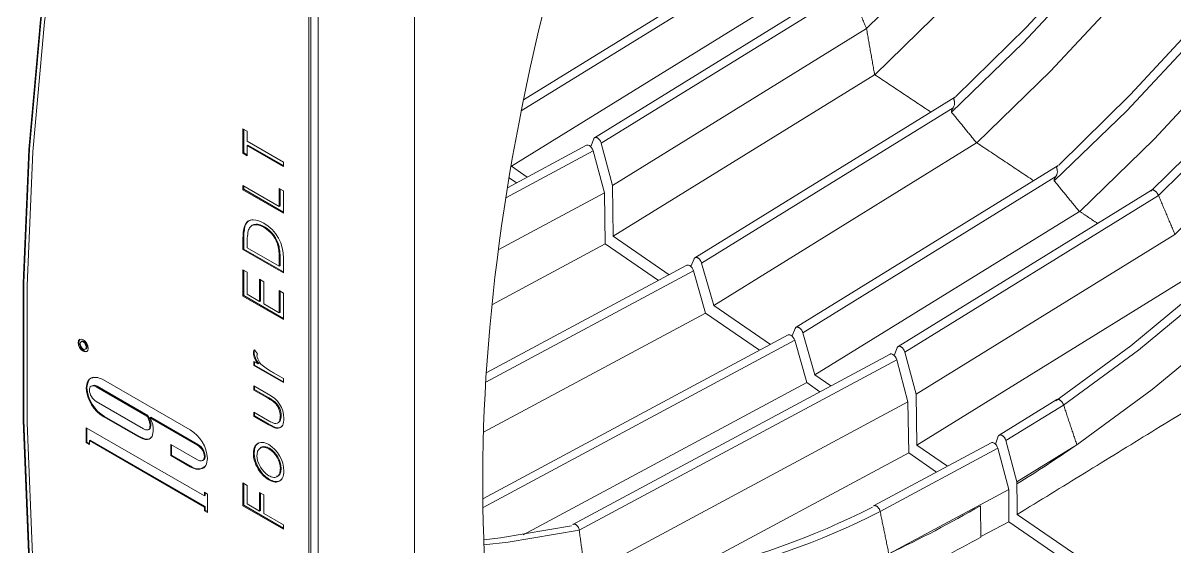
# Model space of a CAD drawing. Extents: x 8 to 113, y 2 to 87.
# Drawn here: x 25.477 to 27.49, y 61.472 to 62.388 of the extents above; entities that cross this region are included whole.
import ezdxf

# ---------------------------------------------------------------- set-up
doc = ezdxf.new("R2010")
doc.units = 0
doc.header["$MEASUREMENT"] = 0
doc.layers.add('OBJECT', color=7, linetype='CONTINUOUS')

msp = doc.modelspace()

# ---------------------------------------------------------------- linework, layer by layer
at = {"layer": 'OBJECT', "linetype": 'Continuous', "lineweight": 15}
for p, q in [((25.993, 60.4217), (25.993, 62.6064)), ((25.9764, 60.4531), (25.9764, 62.5965)), ((25.9799, 60.4551), (25.9799, 62.5986)), ((26.1612, 62.5842), (26.1612, 60.4459)), ((26.7555, 62.4861), (26.3477, 62.2342)), ((26.7434, 62.4955), (26.3516, 62.2535)), ((26.91, 62.4555), (26.4758, 62.1874)), ((26.9222, 62.4461), (26.4876, 62.1777)), ((26.7843, 62.4181), (26.3305, 62.1377)), ((26.9511, 62.3781), (26.5072, 62.104)), ((26.9653, 62.2972), (26.5086, 62.0151)), ((27.1065, 62.2587), (26.6513, 61.9776)), ((27.1024, 62.2396), (26.663, 61.9682)), ((25.8615, 62.203), (25.8687, 62.1988)), ((25.8615, 62.1601), (25.8615, 62.203)), ((25.8629, 62.1609), (25.8629, 62.2022)), ((25.8687, 62.1988), (25.8687, 62.181)), ((25.8687, 62.181), (25.9322, 62.1444)), ((26.4691, 62.1719), (26.4743, 62.1854)), ((25.8629, 62.1609), (25.8615, 62.1601)), ((25.8687, 62.1559), (25.8615, 62.1601)), ((25.8687, 62.1576), (25.8629, 62.1609)), ((25.8701, 62.1745), (25.8687, 62.1737)), ((25.8687, 62.1737), (25.8687, 62.1559)), ((25.9322, 62.1371), (25.8687, 62.1737)), ((25.9322, 62.1387), (25.8701, 62.1745)), ((26.3207, 62.0824), (26.4734, 62.1644)), ((26.4619, 62.1742), (26.3235, 62.0999)), ((26.4931, 62.0907), (26.4734, 62.1644)), ((26.4876, 62.1777), (26.5072, 62.104)), ((27.1435, 62.1782), (26.684, 61.8943)), ((25.9322, 62.1444), (25.9322, 62.1371)), ((26.33, 62.1392), (26.3305, 62.1377)), ((26.3582, 62.1185), (26.3305, 62.1377)), ((27.2861, 62.1388), (26.8281, 61.8559)), ((27.282, 62.1197), (26.8397, 61.8465)), ((25.8615, 62.1038), (25.9249, 62.0672)), ((25.8615, 62.0965), (25.8615, 62.1038)), ((25.8629, 62.0973), (25.8629, 62.103)), ((26.3264, 62.1174), (26.3394, 62.1084)), ((26.5072, 62.104), (26.5086, 62.0151)), ((25.8629, 62.0973), (25.8615, 62.0965)), ((25.9322, 62.0556), (25.8615, 62.0965)), ((25.9322, 62.0573), (25.8629, 62.0973)), ((25.9249, 62.0986), (25.9322, 62.0944)), ((25.9249, 62.0672), (25.9249, 62.0986)), ((25.9263, 62.068), (25.9263, 62.0977)), ((25.9322, 62.0944), (25.9322, 62.0556)), ((26.3076, 61.9911), (26.4931, 62.0907)), ((26.4944, 62.0017), (26.4931, 62.0907)), ((27.4491, 62.0958), (27.0062, 61.8223)), ((27.4613, 62.0864), (27.0179, 61.8126)), ((25.9263, 62.068), (25.9249, 62.0672)), ((27.3231, 62.0582), (26.8608, 61.7726)), ((25.8991, 62.0316), (25.8977, 62.0307)), ((25.8629, 62.0093), (25.8615, 62.0085)), ((25.8615, 61.992), (25.8615, 62.0085)), ((25.8629, 61.9928), (25.8629, 62.0093)), ((25.8687, 62.0009), (25.8687, 61.9951)), ((26.4944, 62.0017), (26.2965, 61.8955)), ((26.4944, 62.0017), (26.5875, 61.9377)), ((26.6063, 61.9478), (26.5086, 62.0151)), ((27.4901, 62.0183), (27.0376, 61.7389)), ((25.8629, 61.9928), (25.8615, 61.992)), ((25.9322, 61.9512), (25.8615, 61.992)), ((25.9322, 61.9528), (25.8629, 61.9928)), ((25.8687, 61.9951), (25.9249, 61.9627)), ((25.9245, 61.9973), (25.9231, 61.9964)), ((25.9263, 61.9729), (25.9249, 61.9721)), ((25.9249, 61.9627), (25.9249, 61.9721)), ((25.9263, 61.9635), (25.9249, 61.9627)), ((25.9263, 61.9635), (25.9263, 61.9729)), ((25.9322, 61.9765), (25.9322, 61.9512)), ((26.6373, 61.9644), (26.2866, 61.7761)), ((26.6441, 61.9625), (26.6498, 61.9758)), ((26.663, 61.9682), (26.684, 61.8943)), ((25.8615, 61.9566), (25.8687, 61.9524)), ((25.8615, 61.9105), (25.8615, 61.9566)), ((25.8629, 61.9114), (25.8629, 61.9558)), ((25.8687, 61.9524), (25.8687, 61.9137)), ((25.8905, 61.9399), (25.8977, 61.9357)), ((25.8905, 61.9011), (25.8905, 61.9399)), ((25.8919, 61.9019), (25.8919, 61.939)), ((26.2856, 61.7599), (26.6488, 61.9549)), ((26.6699, 61.8809), (26.6488, 61.9549)), ((25.8977, 61.9357), (25.8977, 61.8969)), ((25.9249, 61.92), (25.9322, 61.9158)), ((25.9249, 61.8812), (25.9249, 61.92)), ((25.9263, 61.8821), (25.9263, 61.9192)), ((27.5046, 61.9377), (27.0389, 61.6499)), ((25.8629, 61.9114), (25.8615, 61.9105)), ((25.9322, 61.8697), (25.8615, 61.9105)), ((25.9322, 61.8714), (25.8629, 61.9114)), ((25.8687, 61.9137), (25.8905, 61.9011)), ((25.8919, 61.9019), (25.8905, 61.9011)), ((25.9322, 61.9158), (25.9322, 61.8697)), ((25.8977, 61.8969), (25.9249, 61.8812)), ((25.9263, 61.8821), (25.9249, 61.8812)), ((26.6699, 61.8809), (26.2817, 61.6726)), ((26.6699, 61.8809), (26.7643, 61.8159)), ((26.7831, 61.8261), (26.684, 61.8943)), ((26.8141, 61.8427), (26.2808, 61.5564)), ((26.8209, 61.8408), (26.8266, 61.8541)), ((26.8397, 61.8465), (26.8608, 61.7726)), ((25.5799, 61.8315), (25.5785, 61.8307)), ((25.586, 61.8176), (25.5874, 61.8184)), ((26.2811, 61.5408), (26.8256, 61.8332)), ((26.8467, 61.7592), (26.8256, 61.8332)), ((26.9994, 61.8068), (27.0046, 61.8203)), ((25.881, 61.8122), (25.8796, 61.8114)), ((25.8814, 61.8168), (25.8869, 61.8096)), ((26.9922, 61.8091), (26.438, 61.5115)), ((26.4491, 61.5015), (27.0038, 61.7993)), ((27.0234, 61.7256), (27.0038, 61.7993)), ((27.0179, 61.8126), (27.0376, 61.7389)), ((25.8805, 61.7963), (25.8881, 61.7919)), ((25.8805, 61.789), (25.8805, 61.7963)), ((25.8819, 61.7898), (25.8805, 61.789)), ((25.9322, 61.7592), (25.8805, 61.789)), ((25.8819, 61.7898), (25.8819, 61.7955)), ((25.9322, 61.7608), (25.8819, 61.7898)), ((25.8895, 61.7928), (25.8881, 61.7919)), ((25.6179, 61.764), (25.7691, 61.6767)), ((25.9148, 61.7765), (25.9322, 61.7665)), ((25.9322, 61.7665), (25.9322, 61.7592)), ((26.8467, 61.7592), (26.3511, 61.4933)), ((26.8467, 61.7592), (26.8698, 61.7433)), ((26.8886, 61.7534), (26.8608, 61.7726)), ((25.5978, 61.7539), (25.5961, 61.7529)), ((25.6065, 61.7528), (25.6051, 61.752)), ((25.6937, 61.7009), (25.6051, 61.752)), ((25.6951, 61.7017), (25.6065, 61.7528)), ((25.8805, 61.7536), (25.9057, 61.7391)), ((25.8805, 61.7463), (25.8805, 61.7536)), ((25.8819, 61.7471), (25.8805, 61.7463)), ((25.9045, 61.7325), (25.8805, 61.7463)), ((25.8819, 61.7471), (25.8819, 61.7528)), ((25.9059, 61.7333), (25.8819, 61.7471)), ((27.0376, 61.7389), (27.0389, 61.6499)), ((25.6051, 61.7262), (25.6876, 61.6786)), ((25.9059, 61.7333), (25.9045, 61.7325)), ((26.4596, 61.4228), (27.0234, 61.7256)), ((27.0248, 61.6366), (27.0234, 61.7256)), ((27.2836, 61.7296), (27.183, 61.6674)), ((27.2955, 61.72), (27.1947, 61.6578)), ((25.6196, 61.7002), (25.6182, 61.6993)), ((25.6769, 61.6655), (25.6182, 61.6993)), ((25.6783, 61.6663), (25.6196, 61.7002)), ((25.6951, 61.7017), (25.6937, 61.7009)), ((25.7005, 61.6986), (25.6991, 61.6978)), ((25.7822, 61.6498), (25.6991, 61.6978)), ((25.7836, 61.6506), (25.7005, 61.6986)), ((25.8805, 61.7076), (25.9045, 61.6937)), ((25.8805, 61.7002), (25.8805, 61.7076)), ((25.8819, 61.701), (25.8805, 61.7002)), ((25.9052, 61.686), (25.8805, 61.7002)), ((25.8819, 61.701), (25.8819, 61.7067)), ((25.9066, 61.6868), (25.8819, 61.701)), ((25.9282, 61.7012), (25.9267, 61.7004)), ((25.5875, 61.6804), (25.794, 61.5611)), ((25.5875, 61.6546), (25.5875, 61.6804)), ((25.5889, 61.6554), (25.5889, 61.6795)), ((25.6962, 61.6768), (25.6979, 61.6778)), ((25.7005, 61.6857), (25.6991, 61.6849)), ((25.9066, 61.6868), (25.9052, 61.686)), ((25.9218, 61.6884), (25.9236, 61.6894)), ((25.5945, 61.6586), (25.593, 61.6578)), ((25.593, 61.6578), (25.593, 61.6513)), ((25.794, 61.5418), (25.593, 61.6578)), ((25.7954, 61.5426), (25.5945, 61.6586)), ((25.6783, 61.6663), (25.6769, 61.6655)), ((27.1762, 61.6519), (27.1814, 61.6654)), ((27.1947, 61.6578), (27.2138, 61.5859)), ((25.5889, 61.6554), (25.5875, 61.6546)), ((25.593, 61.6513), (25.5875, 61.6546)), ((25.593, 61.653), (25.5889, 61.6554)), ((25.7354, 61.651), (25.7821, 61.6241)), ((25.7354, 61.6317), (25.7354, 61.651)), ((25.7368, 61.6325), (25.7368, 61.6502)), ((25.7836, 61.6506), (25.7822, 61.6498)), ((25.9079, 61.6444), (25.9065, 61.6435)), ((27.0248, 61.6366), (26.6291, 61.4242)), ((27.169, 61.6542), (26.9635, 61.5439)), ((26.9749, 61.534), (27.1805, 61.6445)), ((27.0248, 61.6366), (27.0736, 61.603)), ((27.0924, 61.6131), (27.0389, 61.6499)), ((27.1997, 61.5726), (27.1805, 61.6445)), ((27.3186, 61.6507), (27.2138, 61.5859)), ((25.7368, 61.6325), (25.7354, 61.6317)), ((25.7691, 61.6122), (25.7354, 61.6317)), ((25.7705, 61.6131), (25.7368, 61.6325)), ((25.7907, 61.6231), (25.7925, 61.6241)), ((25.7954, 61.6309), (25.794, 61.6301)), ((25.7705, 61.6131), (25.7691, 61.6122)), ((25.8896, 61.6087), (25.8882, 61.6079)), ((25.9282, 61.6091), (25.9267, 61.6083)), ((25.8615, 61.5839), (25.8687, 61.5797)), ((25.8615, 61.5441), (25.8615, 61.5839)), ((25.8629, 61.545), (25.8629, 61.5831)), ((25.8687, 61.5797), (25.8687, 61.5473)), ((27.2138, 61.5859), (27.2138, 61.5821)), ((25.794, 61.5676), (25.7996, 61.5643)), ((25.794, 61.5611), (25.794, 61.5676)), ((25.7954, 61.5619), (25.794, 61.5611)), ((25.7954, 61.5619), (25.7954, 61.5667)), ((25.7996, 61.5643), (25.7996, 61.5321)), ((25.8905, 61.5672), (25.8977, 61.563)), ((25.8905, 61.5347), (25.8905, 61.5672)), ((25.8919, 61.5355), (25.8919, 61.5664)), ((25.8977, 61.563), (25.8977, 61.5305)), ((26.9901, 61.4601), (27.1997, 61.5726)), ((27.1997, 61.5162), (27.1997, 61.5726)), ((25.7954, 61.5426), (25.794, 61.5418)), ((25.794, 61.5353), (25.794, 61.5418)), ((25.7954, 61.5361), (25.794, 61.5353)), ((25.7954, 61.5361), (25.7954, 61.5426)), ((25.7996, 61.5337), (25.7954, 61.5361)), ((25.8629, 61.545), (25.8615, 61.5441)), ((25.9322, 61.5033), (25.8615, 61.5441)), ((25.9322, 61.505), (25.8629, 61.545)), ((25.8687, 61.5473), (25.8905, 61.5347)), ((27.151, 61.489), (27.1502, 61.5441)), ((25.7996, 61.5321), (25.794, 61.5353)), ((25.8919, 61.5355), (25.8905, 61.5347)), ((25.8977, 61.5305), (25.9322, 61.5107)), ((27.1997, 61.5162), (27.151, 61.49)), ((27.1997, 61.5162), (27.4094, 61.3718)), ((27.4276, 61.3823), (27.2146, 61.5289)), ((25.9322, 61.5107), (25.9322, 61.5033))]:
    msp.add_line(p, q, dxfattribs=at)
at = {"layer": 'OBJECT', "linetype": 'Continuous', "lineweight": 15, "flags": 128}
for points in [[(28.6043, 65.3992), (28.6181, 65.3678), (28.6619, 65.2488), (28.6963, 65.1209), (28.721, 64.9849), (28.7358, 64.8416), (28.7408, 64.6916), (28.7358, 64.536), (28.721, 64.3755), (28.6963, 64.211), (28.6619, 64.0435), (28.6181, 63.8739), (28.5651, 63.7032), (28.5031, 63.5323), (28.4325, 63.3621), (28.3537, 63.1938), (28.2672, 63.0281), (28.1734, 62.866), (28.0729, 62.7084), (27.9662, 62.5563), (27.8539, 62.4104), (27.7367, 62.2716), (27.6152, 62.1407), (27.4901, 62.0183)], [(28.5497, 65.3236), (28.5653, 65.2847), (28.6053, 65.1626), (28.6354, 65.0319), (28.6557, 64.8931), (28.6658, 64.7472), (28.6658, 64.5949), (28.6557, 64.4373), (28.6354, 64.2752), (28.6053, 64.1096), (28.5653, 63.9414), (28.5158, 63.7718), (28.4571, 63.6016), (28.3894, 63.4319), (28.3132, 63.2636), (28.229, 63.0979), (28.1373, 62.9356), (28.0385, 62.7778), (27.9333, 62.6253), (27.8223, 62.4791), (27.7062, 62.34), (27.5856, 62.2088), (27.4613, 62.0864)], [(28.5425, 65.3166), (28.552, 65.2923), (28.592, 65.1703), (28.6222, 65.0395), (28.6424, 64.9008), (28.6525, 64.7549), (28.6525, 64.6026), (28.6424, 64.445), (28.6222, 64.2829), (28.592, 64.1173), (28.552, 63.9491), (28.5025, 63.7794), (28.4438, 63.6092), (28.3761, 63.4395), (28.2999, 63.2713), (28.2157, 63.1056), (28.124, 62.9433), (28.0252, 62.7854), (27.92, 62.6329), (27.809, 62.4867), (27.6929, 62.3476), (27.5723, 62.2165), (27.448, 62.0941)], [(28.4943, 65.2828), (28.5042, 65.2415), (28.5293, 65.1043), (28.5445, 64.9595), (28.5495, 64.808), (28.5445, 64.6507), (28.5293, 64.4885), (28.5042, 64.3223), (28.4693, 64.153), (28.4247, 63.9816), (28.3707, 63.809), (28.3076, 63.6364), (28.2359, 63.4646), (28.1558, 63.2946), (28.0678, 63.1274), (27.9725, 62.964), (27.8704, 62.8052), (27.762, 62.652), (27.6481, 62.5053), (27.5291, 62.3659), (27.4059, 62.2346), (27.2791, 62.1121)], [(28.4844, 65.2771), (28.4918, 65.2453), (28.5164, 65.1092), (28.5313, 64.9657), (28.5362, 64.8157), (28.5313, 64.66), (28.5164, 64.4994), (28.4918, 64.3348), (28.4575, 64.1672), (28.4138, 63.9976), (28.3608, 63.8267), (28.2989, 63.6557), (28.2284, 63.4855), (28.1498, 63.317), (28.0634, 63.1511), (27.9697, 62.9888), (27.8693, 62.8311), (27.7627, 62.6786), (27.6505, 62.5325), (27.5334, 62.3933), (27.412, 62.262), (27.2869, 62.1393)], [(28.4074, 65.2326), (28.409, 65.221), (28.4243, 65.0739), (28.4294, 64.9201), (28.4243, 64.7604), (28.409, 64.5956), (28.3837, 64.4268), (28.3484, 64.2549), (28.3033, 64.0809), (28.2487, 63.9057), (28.185, 63.7303), (28.1124, 63.5558), (28.0314, 63.383), (27.9425, 63.2131), (27.8461, 63.0469), (27.7427, 62.8853), (27.6331, 62.7294), (27.5177, 62.5799), (27.3973, 62.4377), (27.2725, 62.3036), (27.144, 62.1784)], [(28.3361, 65.1914), (28.3507, 65.0501), (28.3557, 64.9003), (28.3507, 64.7446), (28.3358, 64.5841), (28.311, 64.4196), (28.2764, 64.2521), (28.2323, 64.0825), (28.179, 63.9118), (28.1166, 63.741), (28.0456, 63.571), (27.9664, 63.4028), (27.8795, 63.2373), (27.7852, 63.0756), (27.6843, 62.9184), (27.5771, 62.7668), (27.4644, 62.6215), (27.3468, 62.4835), (27.225, 62.3534), (27.0996, 62.2321)], [(28.3247, 65.1849), (28.3375, 65.0564), (28.3424, 64.9079), (28.3375, 64.7538), (28.3229, 64.5949), (28.2985, 64.4321), (28.2646, 64.2664), (28.2214, 64.0985), (28.169, 63.9295), (28.1078, 63.7603), (28.0382, 63.5918), (27.9604, 63.4251), (27.875, 63.2609), (27.7824, 63.1003), (27.6831, 62.9442), (27.5777, 62.7933), (27.4668, 62.6486), (27.351, 62.5108), (27.2309, 62.3808), (27.1072, 62.2592)], [(28.2339, 65.1325), (28.2371, 65.0116), (28.232, 64.8535), (28.2169, 64.6905), (28.1918, 64.5234), (28.1569, 64.3533), (28.1124, 64.1811), (28.0584, 64.0077), (27.9954, 63.8341), (27.9236, 63.6614), (27.8435, 63.4904), (27.7555, 63.3221), (27.6602, 63.1576), (27.558, 62.9976), (27.4495, 62.8432), (27.3354, 62.6952), (27.2163, 62.5543), (27.0928, 62.4215), (26.9657, 62.2975)], [(28.6033, 65.127), (28.6181, 64.9833), (28.6232, 64.8279), (28.6181, 64.6665), (28.6026, 64.5), (28.577, 64.3295), (28.5412, 64.1558), (28.4957, 63.9799), (28.4405, 63.8029), (28.376, 63.6258), (28.3026, 63.4494), (28.2207, 63.2749), (28.1308, 63.1032), (28.0333, 62.9353), (27.9289, 62.7721), (27.818, 62.6146), (27.7014, 62.4637), (27.5796, 62.3201), (27.4535, 62.1848), (27.3236, 62.0585)], [(28.1562, 65.0876), (28.1581, 65.0438), (28.1581, 64.8913), (28.148, 64.7334), (28.1277, 64.571), (28.0975, 64.405), (28.0574, 64.2366), (28.0078, 64.0666), (27.9489, 63.896), (27.8811, 63.726), (27.8048, 63.5574), (27.7204, 63.3914), (27.6285, 63.2288), (27.5295, 63.0707), (27.4241, 62.9179), (27.3129, 62.7714), (27.1965, 62.6321), (27.0757, 62.5007), (26.9511, 62.3781)], [(28.5746, 63.4142), (28.5021, 63.245), (28.4212, 63.0779), (28.3325, 62.9138), (28.2365, 62.7538), (28.1338, 62.5988), (28.0249, 62.4498), (27.9106, 62.3076), (27.7916, 62.1731), (27.6684, 62.0472), (27.542, 61.9305), (27.413, 61.8238), (27.2822, 61.7277)], [(28.5154, 63.2373), (28.4345, 63.0702), (28.3458, 62.9061), (28.2498, 62.7461), (28.1471, 62.5912), (28.0382, 62.4421), (27.9239, 62.2999), (27.8048, 62.1655), (27.6817, 62.0395), (27.5553, 61.9228), (27.4263, 61.8161), (27.2955, 61.72)], [(28.5544, 63.1662), (28.4709, 62.999), (28.3799, 62.835), (28.2819, 62.6753), (28.1774, 62.5206), (28.067, 62.372), (27.9514, 62.2302), (27.8312, 62.096), (27.7071, 61.9703), (27.5798, 61.8538), (27.4501, 61.747), (27.3186, 61.6507)], [(25.5786, 62.8261), (25.5381, 62.614), (25.5077, 62.3941), (25.4873, 62.167), (25.4771, 61.9331), (25.4771, 61.693), (25.4873, 61.4473), (25.5077, 61.1966), (25.5381, 60.9416), (25.5786, 60.6827)], [(25.58, 62.827), (25.5395, 62.6149), (25.5091, 62.395), (25.4887, 62.1678), (25.4786, 61.9339), (25.4786, 61.6938), (25.4887, 61.4481), (25.5091, 61.1975), (25.5395, 60.9424), (25.58, 60.6835)], [(25.5859, 60.6785), (25.5453, 60.9374), (25.5148, 61.1925), (25.4944, 61.4432), (25.4842, 61.6889), (25.4842, 61.929), (25.4944, 62.1629), (25.5148, 62.39), (25.5453, 62.6099), (25.5859, 62.822)], [(26.4734, 62.1644), (26.4724, 62.1672), (26.4708, 62.1698), (26.4689, 62.172), (26.4668, 62.1736), (26.4647, 62.1745), (26.4627, 62.1745), (26.4619, 62.1742)], [(26.6488, 61.9549), (26.6478, 61.9576), (26.6462, 61.9601), (26.6443, 61.9623), (26.6422, 61.9639), (26.6401, 61.9647), (26.6383, 61.9647), (26.6373, 61.9644)], [(26.8256, 61.8332), (26.8245, 61.8359), (26.823, 61.8384), (26.8211, 61.8406), (26.819, 61.8422), (26.8169, 61.843), (26.815, 61.843), (26.8141, 61.8427)], [(25.5822, 61.8342), (25.5789, 61.8354), (25.5761, 61.8349), (25.5742, 61.8327), (25.5735, 61.8292), (25.5742, 61.8249), (25.5761, 61.8206), (25.5789, 61.8167), (25.5822, 61.814), (25.5856, 61.8129), (25.5884, 61.8134), (25.5903, 61.8156), (25.591, 61.8191), (25.5903, 61.8233), (25.5884, 61.8277), (25.5856, 61.8315), (25.5822, 61.8342)], [(25.5768, 61.8352), (25.5756, 61.8335), (25.5749, 61.83), (25.5756, 61.8258), (25.5775, 61.8214), (25.5803, 61.8176), (25.5837, 61.8149), (25.587, 61.8137), (25.5891, 61.8139)], [(25.5822, 61.8303), (25.5802, 61.831), (25.5785, 61.8307), (25.5773, 61.8293), (25.5769, 61.8272), (25.5773, 61.8246), (25.5785, 61.822), (25.5802, 61.8196), (25.5822, 61.818), (25.5843, 61.8173), (25.586, 61.8176), (25.5872, 61.8189), (25.5876, 61.8211), (25.5872, 61.8237), (25.586, 61.8263), (25.5843, 61.8287), (25.5822, 61.8303)], [(25.5837, 61.8311), (25.5816, 61.8318), (25.5799, 61.8315), (25.5799, 61.8315)], [(25.5874, 61.8184), (25.5886, 61.8198), (25.589, 61.8219), (25.5886, 61.8245), (25.5874, 61.8271), (25.5857, 61.8295), (25.5837, 61.8311)], [(27.0038, 61.7993), (27.0027, 61.8021), (27.0012, 61.8047), (26.9992, 61.8069), (26.9971, 61.8085), (26.995, 61.8094), (26.9931, 61.8094), (26.9922, 61.8091)], [(27.1805, 61.6445), (27.1795, 61.6472), (27.178, 61.6499), (27.176, 61.6521), (27.1739, 61.6537), (27.1718, 61.6545), (27.1698, 61.6545), (27.169, 61.6542)], [(26.4358, 61.5091), (26.3113, 61.4878), (26.2822, 61.4846)], [(26.4491, 61.5015), (26.3246, 61.4801), (26.2825, 61.4758)]]:
    msp.add_lwpolyline(points, dxfattribs=at)
at = {"layer": 'OBJECT', "linetype": 'Continuous', "lineweight": 15}
for centre, radius, start, end in [((27.1095, 62.2326), 0.00996, 135.1249, 183.0315), ((27.289, 62.1126), 0.00993, 134.8491, 183.0561), ((25.8636, 61.9785), 0.0686, 358.2782, 60.1813), ((25.87, 61.9836), 0.0547, 13.5573, 59.5299), ((25.8714, 61.9844), 0.0547, 13.5573, 59.5299), ((25.9113, 61.8137), 0.0318, 184.0949, 223.134), ((25.9127, 61.8145), 0.0318, 184.0949, 223.134), ((25.9136, 61.8106), 0.028, 188.821, 233.8495), ((25.6508, 61.7538), 0.0635, 184.071, 239.1257), ((25.6522, 61.7547), 0.0635, 184.071, 239.1257), ((25.6181, 61.7478), 0.0251, 183.7569, 238.8494), ((25.8857, 61.6961), 0.0474, 0.6314, 65.0616), ((25.893, 61.7003), 0.0338, 0.07, 44.4657), ((25.8944, 61.7011), 0.0338, 0.07, 44.4657), ((25.7368, 61.6227), 0.0629, 3.7869, 59.1278), ((25.7692, 61.6286), 0.0248, 3.3719, 58.5111), ((25.7706, 61.6294), 0.0248, 3.3719, 58.5111), ((25.8764, 61.6028), 0.0567, 1.8778, 57.9816), ((25.8834, 61.6069), 0.0434, 1.9364, 57.7636), ((25.8848, 61.6077), 0.0434, 1.9364, 57.7636), ((25.8581, 63.77), 2.5739, 301.7857, 304.5731), ((25.9301, 61.6338), 0.0442, 182.53, 237.7673), ((25.7828, 61.627), 0.0186, 228.4919, 314.687), ((26.341, 62.7623), 1.3693, 267.7432, 296.9504), ((26.0584, 63.4311), 2.1801, 295.3007, 300.0527), ((26.3564, 62.7484), 1.3628, 267.1046, 296.9896)]:
    msp.add_arc(centre, radius, start, end, dxfattribs=at)
msp.add_ellipse((28.472, 62.8066), major_axis=(1.5635, 2.6147), ratio=0.587369, start_param=1.999022, end_param=2.720718, dxfattribs=at)
for points in [[(26.9511, 62.3781), (26.9222, 62.4461)], [(26.9653, 62.2972), (26.9511, 62.3781)], [(26.9657, 62.2975), (26.9653, 62.2972)], [(27.0635, 62.2322), (26.9657, 62.2975)], [(27.1435, 62.1782), (27.0996, 62.2321)], [(27.144, 62.1784), (27.1435, 62.1782)], [(27.2431, 62.1122), (27.144, 62.1784)], [(27.3231, 62.0582), (27.2791, 62.1121)], [(27.4901, 62.0183), (27.4613, 62.0864)], [(27.3236, 62.0585), (27.3231, 62.0582)], [(27.3548, 62.0376), (27.3236, 62.0585)], [(27.6842, 61.8176), (27.2146, 61.5289)], [(27.3186, 61.6507), (27.2955, 61.72)], [(27.2138, 61.5821), (27.2146, 61.5289)], [(26.9901, 61.4601), (26.9749, 61.534)], [(26.4491, 61.5015), (26.4596, 61.4228)], [(27.151, 61.489), (26.6218, 61.2037)]]:
    msp.add_open_spline(points, degree=1, dxfattribs=at)
for points, knots in [([(27.1024, 62.2396), (27.1029, 62.2405), (27.1039, 62.2421), (27.1046, 62.2446), (27.105, 62.2469), (27.1049, 62.2491), (27.1046, 62.2512), (27.1042, 62.2529), (27.1038, 62.2544), (27.1036, 62.2555), (27.1038, 62.2567), (27.1047, 62.2576), (27.106, 62.2585), (27.1065, 62.2587)], [0, 0, 0, 0, 0.102805, 0.190931, 0.272668, 0.353771, 0.434868, 0.515964, 0.59706, 0.678157, 0.759257, 0.923102, 1, 1, 1, 1]), ([(26.4743, 62.1854), (26.4744, 62.1857), (26.4747, 62.1864), (26.4754, 62.1871), (26.4762, 62.1876), (26.4772, 62.1879), (26.4782, 62.1879), (26.4794, 62.1877), (26.4805, 62.1872), (26.4817, 62.1865), (26.4829, 62.1856), (26.484, 62.1844), (26.485, 62.1832), (26.4859, 62.1818), (26.4869, 62.18), (26.4873, 62.1786), (26.4876, 62.1777)], [0, 0, 0, 0, 0.068063, 0.136126, 0.204189, 0.272252, 0.340315, 0.408378, 0.476441, 0.544504, 0.612567, 0.68063, 0.748693, 0.816756, 0.884819, 1, 1, 1, 1]), ([(27.282, 62.1197), (27.2825, 62.1205), (27.2835, 62.1221), (27.2843, 62.1246), (27.2846, 62.127), (27.2846, 62.1292), (27.2842, 62.1312), (27.2838, 62.133), (27.2834, 62.1344), (27.2833, 62.1356), (27.2835, 62.1368), (27.2844, 62.1377), (27.2857, 62.1385), (27.2861, 62.1388)], [0, 0, 0, 0, 0.10331, 0.191643, 0.273519, 0.354721, 0.435918, 0.517113, 0.598309, 0.679505, 0.760705, 0.924744, 1, 1, 1, 1]), ([(27.4613, 62.0864), (27.461, 62.0869), (27.4606, 62.0878), (27.4598, 62.0892), (27.4588, 62.0906), (27.4577, 62.0919), (27.4566, 62.0931), (27.4554, 62.0941), (27.4542, 62.0949), (27.4531, 62.0956), (27.452, 62.096), (27.4509, 62.0962), (27.45, 62.0962), (27.4494, 62.096), (27.4492, 62.0958), (27.4491, 62.0958)], [0, 0, 0, 0, 0.082644, 0.165291, 0.247618, 0.329602, 0.411274, 0.492703, 0.573982, 0.655219, 0.736456, 0.817692, 0.898926, 0.980157, 1, 1, 1, 1]), ([(25.864, 62.0329), (25.8658, 62.0361), (25.8692, 62.0424), (25.8812, 62.0456), (25.8914, 62.0409), (25.8977, 62.0381)], [0, 0, 0, 0, 0.280264, 0.560715, 1, 1, 1, 1]), ([(25.8654, 62.0337), (25.8671, 62.0371), (25.8696, 62.0423), (25.8748, 62.0433), (25.8767, 62.0436)], [0, 0, 0, 0, 0.643547, 1, 1, 1, 1]), ([(25.8615, 62.0085), (25.8615, 62.0134), (25.8615, 62.0221), (25.8632, 62.0296), (25.864, 62.0329)], [0, 0, 0, 0, 0.560445, 1, 1, 1, 1]), ([(25.8629, 62.0093), (25.8629, 62.0142), (25.8629, 62.0229), (25.8647, 62.0304), (25.8654, 62.0337)], [0, 0, 0, 0, 0.560445, 1, 1, 1, 1]), ([(25.8707, 62.0248), (25.87, 62.0206), (25.8687, 62.013), (25.8687, 62.0046), (25.8687, 62.0009)], [0, 0, 0, 0, 0.559542, 1, 1, 1, 1]), ([(25.8977, 62.0307), (25.8944, 62.0324), (25.8878, 62.0357), (25.8794, 62.0354), (25.8735, 62.0316), (25.8716, 62.0271), (25.8707, 62.0248)], [0, 0, 0, 0, 0.280178, 0.559765, 0.779797, 1, 1, 1, 1]), ([(25.8991, 62.0316), (25.8958, 62.0332), (25.8891, 62.0366), (25.881, 62.036), (25.8764, 62.034), (25.8753, 62.0318), (25.8753, 62.0318)], [0, 0, 0, 0, 0.358079, 0.715401, 0.99661, 1, 1, 1, 1]), ([(25.9249, 61.9721), (25.9249, 61.9764), (25.925, 61.9843), (25.9237, 61.9927), (25.9231, 61.9964)], [0, 0, 0, 0, 0.560426, 1, 1, 1, 1]), ([(25.9263, 61.9729), (25.9264, 61.9773), (25.9264, 61.9851), (25.9251, 61.9935), (25.9245, 61.9973)], [0, 0, 0, 0, 0.560426, 1, 1, 1, 1]), ([(26.6498, 61.9758), (26.65, 61.9761), (26.6503, 61.9767), (26.651, 61.9774), (26.6518, 61.9779), (26.6528, 61.9781), (26.6538, 61.9781), (26.655, 61.9778), (26.6561, 61.9773), (26.6573, 61.9766), (26.6585, 61.9756), (26.6596, 61.9745), (26.6606, 61.9732), (26.6615, 61.9718), (26.6623, 61.9701), (26.6627, 61.9689), (26.663, 61.9682)], [0, 0, 0, 0, 0.069533, 0.139065, 0.208598, 0.27813, 0.347663, 0.417196, 0.486728, 0.556261, 0.625793, 0.695326, 0.764859, 0.834391, 0.903924, 1, 1, 1, 1]), ([(26.8266, 61.8541), (26.8267, 61.8544), (26.8271, 61.855), (26.8278, 61.8557), (26.8286, 61.8562), (26.8296, 61.8564), (26.8306, 61.8564), (26.8318, 61.8561), (26.8329, 61.8556), (26.8341, 61.8549), (26.8353, 61.8539), (26.8363, 61.8528), (26.8374, 61.8515), (26.8382, 61.8501), (26.8391, 61.8484), (26.8395, 61.8472), (26.8397, 61.8465)], [0, 0, 0, 0, 0.069533, 0.139065, 0.208598, 0.27813, 0.347663, 0.417196, 0.486728, 0.556261, 0.625793, 0.695326, 0.764859, 0.834391, 0.903924, 1, 1, 1, 1]), ([(27.0046, 61.8203), (27.0048, 61.8206), (27.0051, 61.8213), (27.0057, 61.822), (27.0066, 61.8225), (27.0075, 61.8228), (27.0086, 61.8228), (27.0097, 61.8226), (27.0108, 61.8221), (27.012, 61.8214), (27.0132, 61.8204), (27.0143, 61.8193), (27.0153, 61.8181), (27.0162, 61.8167), (27.0172, 61.8148), (27.0176, 61.8135), (27.0179, 61.8126)], [0, 0, 0, 0, 0.068063, 0.136126, 0.204189, 0.272252, 0.340315, 0.408378, 0.476441, 0.544504, 0.612567, 0.68063, 0.748693, 0.816756, 0.884819, 1, 1, 1, 1]), ([(25.8796, 61.8114), (25.8797, 61.8126), (25.88, 61.8147), (25.8809, 61.8161), (25.8814, 61.8168)], [0, 0, 0, 0, 0.559243, 1, 1, 1, 1]), ([(25.881, 61.8122), (25.8811, 61.8135), (25.8812, 61.8149), (25.8818, 61.8159), (25.8819, 61.8161)], [0, 0, 0, 0, 0.841285, 1, 1, 1, 1]), ([(25.8869, 61.8096), (25.8866, 61.8091), (25.8861, 61.8081), (25.886, 61.8069), (25.8859, 61.8064)], [0, 0, 0, 0, 0.560396, 1, 1, 1, 1]), ([(25.8971, 61.7881), (25.9004, 61.7857), (25.9063, 61.7814), (25.9122, 61.778), (25.9148, 61.7765)], [0, 0, 0, 0, 0.559636, 1, 1, 1, 1]), ([(25.5875, 61.7493), (25.5881, 61.754), (25.5892, 61.7632), (25.598, 61.7684), (25.6078, 61.7689), (25.6146, 61.7656), (25.6179, 61.764)], [0, 0, 0, 0, 0.279034, 0.558879, 0.779382, 1, 1, 1, 1]), ([(25.5889, 61.7501), (25.5895, 61.7547), (25.5908, 61.7637), (25.5967, 61.7686), (25.6005, 61.7687), (25.6005, 61.7687)], [0, 0, 0, 0, 0.498323, 0.998093, 1, 1, 1, 1]), ([(25.6051, 61.752), (25.6034, 61.7528), (25.6, 61.7544), (25.596, 61.7533), (25.5934, 61.7506), (25.5932, 61.7476), (25.593, 61.7461)], [0, 0, 0, 0, 0.279998, 0.559714, 0.77991, 1, 1, 1, 1]), ([(25.6065, 61.7528), (25.6048, 61.7537), (25.6015, 61.7553), (25.5989, 61.7542), (25.5977, 61.7537)], [0, 0, 0, 0, 0.519562, 1, 1, 1, 1]), ([(25.9171, 61.724), (25.9147, 61.7258), (25.9106, 61.729), (25.9063, 61.7314), (25.9045, 61.7325)], [0, 0, 0, 0, 0.559371, 1, 1, 1, 1]), ([(25.9185, 61.7248), (25.9161, 61.7266), (25.912, 61.7298), (25.9077, 61.7322), (25.9059, 61.7333)], [0, 0, 0, 0, 0.559371, 1, 1, 1, 1]), ([(27.2955, 61.72), (27.2953, 61.7205), (27.295, 61.7215), (27.2942, 61.723), (27.2933, 61.7244), (27.2923, 61.7257), (27.2912, 61.7269), (27.2901, 61.7279), (27.2889, 61.7288), (27.2877, 61.7295), (27.2866, 61.7299), (27.2855, 61.7301), (27.2846, 61.73), (27.2839, 61.7298), (27.2836, 61.7296), (27.2836, 61.7295)], [0, 0, 0, 0, 0.082154, 0.164308, 0.246454, 0.328591, 0.41072, 0.492842, 0.57496, 0.657078, 0.739195, 0.821313, 0.90343, 0.985547, 1, 1, 1, 1]), ([(25.6991, 61.6849), (25.6987, 61.6879), (25.698, 61.6932), (25.695, 61.6986), (25.6937, 61.7009)], [0, 0, 0, 0, 0.558174, 1, 1, 1, 1]), ([(25.7005, 61.6857), (25.7001, 61.6887), (25.6994, 61.6941), (25.6964, 61.6994), (25.6951, 61.7017)], [0, 0, 0, 0, 0.558174, 1, 1, 1, 1]), ([(25.6991, 61.6978), (25.701, 61.6938), (25.7043, 61.6868), (25.7046, 61.6802), (25.7047, 61.6774)], [0, 0, 0, 0, 0.558534, 1, 1, 1, 1]), ([(25.9166, 61.6879), (25.9183, 61.6878), (25.9218, 61.6876), (25.9259, 61.6918), (25.9264, 61.6971), (25.9267, 61.7004)], [0, 0, 0, 0, 0.280117, 0.560544, 1, 1, 1, 1]), ([(25.9233, 61.6895), (25.9244, 61.6903), (25.9275, 61.6926), (25.9279, 61.6978), (25.9282, 61.7012)], [0, 0, 0, 0, 0.356895, 1, 1, 1, 1]), ([(25.7047, 61.6774), (25.7044, 61.6729), (25.7039, 61.6641), (25.6937, 61.657), (25.6833, 61.6622), (25.6769, 61.6655)], [0, 0, 0, 0, 0.281231, 0.560077, 1, 1, 1, 1]), ([(25.6876, 61.6786), (25.6893, 61.6777), (25.6927, 61.676), (25.6971, 61.6766), (25.6989, 61.6803), (25.699, 61.6834), (25.6991, 61.6849)], [0, 0, 0, 0, 0.280758, 0.559064, 0.779237, 1, 1, 1, 1]), ([(25.6976, 61.678), (25.6979, 61.678), (25.6993, 61.6782), (25.7002, 61.6813), (25.7004, 61.6842), (25.7005, 61.6857)], [0, 0, 0, 0, 0.093372, 0.54608, 1, 1, 1, 1]), ([(25.9045, 61.6937), (25.9067, 61.6924), (25.9108, 61.69), (25.9148, 61.6886), (25.9166, 61.6879)], [0, 0, 0, 0, 0.560377, 1, 1, 1, 1]), ([(25.9331, 61.6966), (25.9328, 61.6923), (25.9322, 61.6836), (25.9218, 61.6768), (25.9115, 61.6825), (25.9052, 61.686)], [0, 0, 0, 0, 0.28097, 0.559785, 1, 1, 1, 1]), ([(25.9311, 61.6848), (25.9291, 61.6828), (25.9232, 61.6773), (25.9132, 61.683), (25.9066, 61.6868)], [0, 0, 0, 0, 0.349564, 1, 1, 1, 1]), ([(25.7026, 61.6651), (25.7006, 61.6631), (25.695, 61.6574), (25.6849, 61.6627), (25.6783, 61.6663)], [0, 0, 0, 0, 0.341554, 1, 1, 1, 1]), ([(27.1814, 61.6654), (27.1815, 61.6658), (27.1818, 61.6664), (27.1825, 61.6672), (27.1833, 61.6677), (27.1843, 61.6679), (27.1853, 61.668), (27.1865, 61.6677), (27.1876, 61.6672), (27.1888, 61.6665), (27.19, 61.6656), (27.1911, 61.6645), (27.1921, 61.6632), (27.193, 61.6618), (27.194, 61.66), (27.1944, 61.6586), (27.1947, 61.6578)], [0, 0, 0, 0, 0.068063, 0.136126, 0.204189, 0.272252, 0.340315, 0.408378, 0.476441, 0.544504, 0.612567, 0.68063, 0.748693, 0.816756, 0.884819, 1, 1, 1, 1]), ([(27.4276, 61.3823), (27.5069, 61.431), (27.6649, 61.5277), (27.8264, 61.622), (27.9067, 61.669)], [0, 0, 0, 0, 0.502457, 1, 1, 1, 1]), ([(25.8796, 61.6356), (25.88, 61.6402), (25.8808, 61.6484), (25.8859, 61.6518), (25.8881, 61.6533)], [0, 0, 0, 0, 0.559182, 1, 1, 1, 1]), ([(25.881, 61.6364), (25.8814, 61.641), (25.8822, 61.6492), (25.8873, 61.6526), (25.8895, 61.6541)], [0, 0, 0, 0, 0.559182, 1, 1, 1, 1]), ([(25.8896, 61.6087), (25.8868, 61.614), (25.8818, 61.6235), (25.8813, 61.6324), (25.881, 61.6364)], [0, 0, 0, 0, 0.55888, 1, 1, 1, 1]), ([(25.9065, 61.6435), (25.9035, 61.6449), (25.8975, 61.6476), (25.8908, 61.645), (25.8866, 61.6397), (25.8862, 61.6345), (25.8859, 61.6319)], [0, 0, 0, 0, 0.279586, 0.559398, 0.779653, 1, 1, 1, 1]), ([(25.8881, 61.6533), (25.8912, 61.6542), (25.8967, 61.6557), (25.9035, 61.6524), (25.9065, 61.6509)], [0, 0, 0, 0, 0.559216, 1, 1, 1, 1]), ([(25.9079, 61.6444), (25.905, 61.6456), (25.899, 61.6482), (25.8935, 61.647), (25.892, 61.6447), (25.8919, 61.6446)], [0, 0, 0, 0, 0.486219, 0.97283, 1, 1, 1, 1]), ([(25.7996, 61.6269), (25.799, 61.6223), (25.7978, 61.613), (25.7891, 61.6077), (25.7793, 61.6073), (25.7725, 61.6106), (25.7691, 61.6122)], [0, 0, 0, 0, 0.279105, 0.558846, 0.779375, 1, 1, 1, 1]), ([(25.7821, 61.6241), (25.7838, 61.6233), (25.7872, 61.6218), (25.7911, 61.6229), (25.7936, 61.6257), (25.7939, 61.6286), (25.794, 61.6301)], [0, 0, 0, 0, 0.280028, 0.559804, 0.779895, 1, 1, 1, 1]), ([(25.7923, 61.6241), (25.7924, 61.6241), (25.7936, 61.6244), (25.795, 61.6266), (25.7953, 61.6295), (25.7954, 61.6309)], [0, 0, 0, 0, 0.047753, 0.523861, 1, 1, 1, 1]), ([(25.8882, 61.6079), (25.8854, 61.6132), (25.8804, 61.6226), (25.8799, 61.6316), (25.8796, 61.6356)], [0, 0, 0, 0, 0.55888, 1, 1, 1, 1]), ([(25.9065, 61.5891), (25.9027, 61.5918), (25.8959, 61.5965), (25.8905, 61.6044), (25.8882, 61.6079)], [0, 0, 0, 0, 0.559285, 1, 1, 1, 1]), ([(25.9079, 61.59), (25.9041, 61.5926), (25.8973, 61.5973), (25.8919, 61.6052), (25.8896, 61.6087)], [0, 0, 0, 0, 0.559285, 1, 1, 1, 1]), ([(25.9065, 61.5964), (25.9095, 61.5952), (25.9155, 61.5926), (25.9223, 61.5949), (25.9261, 61.6005), (25.9265, 61.6057), (25.9267, 61.6083)], [0, 0, 0, 0, 0.279618, 0.559167, 0.779512, 1, 1, 1, 1]), ([(25.9331, 61.6047), (25.9327, 61.6004), (25.9319, 61.5917), (25.9245, 61.5859), (25.9158, 61.5848), (25.9096, 61.5877), (25.9065, 61.5891)], [0, 0, 0, 0, 0.279776, 0.559179, 0.779592, 1, 1, 1, 1]), ([(25.9203, 61.5956), (25.9215, 61.5958), (25.9246, 61.5965), (25.9275, 61.6015), (25.9279, 61.6066), (25.9282, 61.6091)], [0, 0, 0, 0, 0.230572, 0.615162, 1, 1, 1, 1]), ([(25.9298, 61.5914), (25.9283, 61.5898), (25.9251, 61.5861), (25.9171, 61.5857), (25.911, 61.5885), (25.9079, 61.59)], [0, 0, 0, 0, 0.295976, 0.647991, 1, 1, 1, 1]), ([(26.9749, 61.534), (26.9747, 61.5345), (26.9745, 61.5356), (26.9739, 61.5371), (26.9731, 61.5386), (26.9722, 61.54), (26.9712, 61.5413), (26.9701, 61.5423), (26.969, 61.5432), (26.9678, 61.5438), (26.9666, 61.5442), (26.9655, 61.5444), (26.9644, 61.5443), (26.9638, 61.544), (26.9635, 61.5439)], [0, 0, 0, 0, 0.083591, 0.167182, 0.250767, 0.334346, 0.417919, 0.501487, 0.585052, 0.668616, 0.752181, 0.835745, 0.91931, 1, 1, 1, 1]), ([(26.438, 61.5114), (26.4381, 61.5115), (26.4385, 61.5118), (26.4393, 61.512), (26.4404, 61.512), (26.4416, 61.5118), (26.4428, 61.5114), (26.444, 61.5107), (26.4451, 61.5097), (26.4461, 61.5086), (26.447, 61.5073), (26.4478, 61.5059), (26.4486, 61.5039), (26.4489, 61.5024), (26.4491, 61.5015)], [0, 0, 0, 0, 0.022869, 0.106326, 0.189469, 0.272367, 0.355113, 0.437817, 0.520521, 0.603223, 0.685924, 0.768623, 0.851319, 1, 1, 1, 1])]:
    msp.add_open_spline(points, degree=3, knots=knots, dxfattribs=at)

doc.saveas('drawing.dxf')
